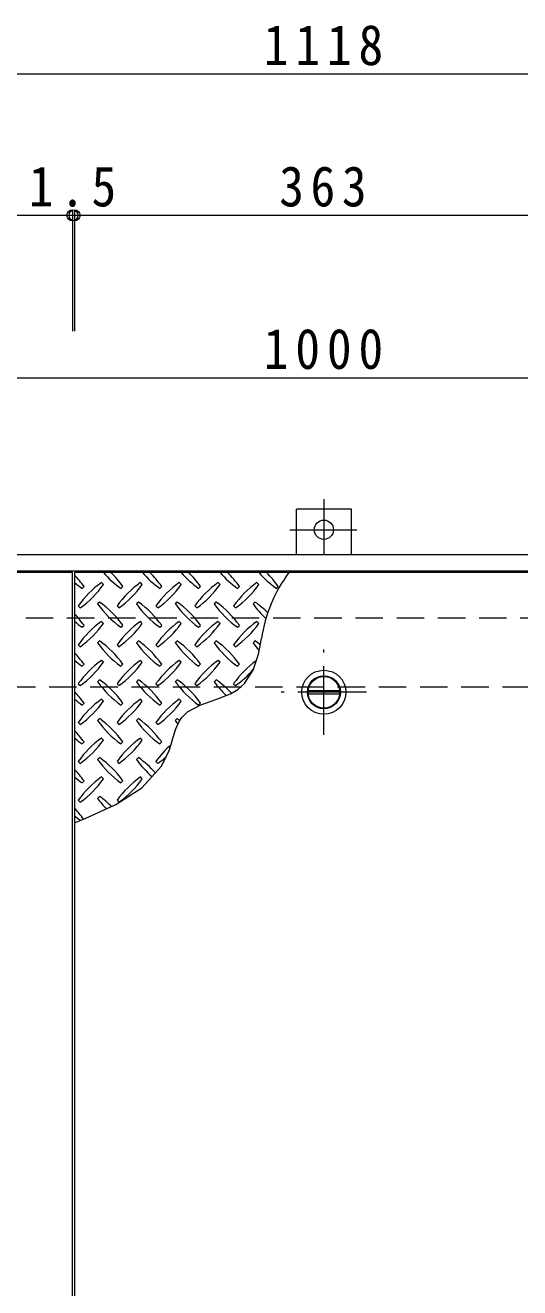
# Model space of a CAD drawing. Units: millimetres at full size, sheet at 1:10. Extents: x -2336 to 2730, y -1962 to 1921.
# Drawn here: x -1053 to -693, y 1002 to 1921 of the extents above; entities that cross this region are included whole.
import ezdxf

# ---------------------------------------------------------------- set-up
doc = ezdxf.new("R2010")
doc.units = ezdxf.units.MM
doc.header["$LTSCALE"] = 10
doc.header["$PDMODE"] = 32
doc.header["$PDSIZE"] = 8
doc.linetypes.add('CHAIN1', pattern=[8, 5, -1, 1, -1])
doc.linetypes.add('DASHED2', pattern=[3, 2, -1])
for name, color, linetype, lineweight in [('0-1_躯体', 3, 'Continuous', 9), ('0-2_仕上', 3, 'Continuous', 9), ('0-3_建具', 4, 'Continuous', 9), ('0-9', 134, 'Continuous', 5), ('0-C', 2, 'Continuous', 9), ('0-E', 3, 'CHAIN1', 9), ('0-F', 7, 'Continuous', 9)]:
    doc.layers.add(name, color=color, linetype=linetype, lineweight=lineweight)
doc.styles.add('ＭＳ ゴシック', font='')
doc.styles.get('ＭＳ ゴシック').set_extended_font_data('MS Gothic')

msp = doc.modelspace()

# ---------------------------------------------------------------- linework, layer by layer
at = {"layer": '0-1_躯体'}
for p, q in [((-816.05, 1568.58), (-856.05, 1568.58)), ((-856.05, 1535.38), (-856.05, 1568.58)), ((-816.05, 1535.38), (-816.05, 1568.58))]:
    msp.add_line(p, q, dxfattribs=at)
at = {"layer": '0-1_躯体', "color": 2, "linetype": 'DASHED2'}
for p, q in [((-1383.05, 1489.38), (-289.05, 1489.38)), ((-1336.05, 1439.38), (-336.05, 1439.38))]:
    msp.add_line(p, q, dxfattribs=at)
at = {"layer": '0-1_躯体', "color": 2, "linetype": 'CHAIN1'}
for p, q in [((-836.05, 1404.38), (-836.05, 1466.38)), ((-805.05, 1435.38), (-867.05, 1435.38))]:
    msp.add_line(p, q, dxfattribs=at)
at = {"layer": '0-2_仕上'}
for p, q in [((-1019.05, 1522.38), (-1382.05, 1522.38)), ((-1019.05, 356.38), (-1019.05, 1522.38)), ((-654.55, 1522.38), (-1017.55, 1522.38)), ((-1017.55, 1522.38), (-1017.55, 356.38))]:
    msp.add_line(p, q, dxfattribs=at)
at = {"layer": '0-3_建具'}
for p, q in [((-277.05, 1535.38), (-1395.05, 1535.38)), ((-289.05, 1523.38), (-1383.05, 1523.38))]:
    msp.add_line(p, q, dxfattribs=at)
at = {"layer": '0-9'}
for p, q in [((-1012.05, 1510.91), (-1010.63, 1512.32)), ((-996.49, 1513.74), (-997.91, 1515.15)), ((-983.76, 1510.91), (-982.35, 1512.32)), ((-968.21, 1513.74), (-969.62, 1515.15)), ((-955.48, 1510.91), (-954.06, 1512.32)), ((-939.92, 1513.74), (-941.34, 1515.15)), ((-927.19, 1510.91), (-925.78, 1512.32)), ((-911.64, 1513.74), (-913.05, 1515.15)), ((-898.91, 1510.91), (-897.5, 1512.32)), ((-883.35, 1513.74), (-884.77, 1515.15)), ((-870.63, 1510.91), (-869.21, 1512.32)), ((-1014.88, 1498.18), (-1013.46, 1496.77)), ((-999.32, 1501.01), (-1000.73, 1499.6)), ((-986.59, 1498.18), (-985.18, 1496.77)), ((-971.04, 1501.01), (-972.45, 1499.6)), ((-958.31, 1498.18), (-956.89, 1496.77)), ((-942.75, 1501.01), (-944.17, 1499.6)), ((-930.02, 1498.18), (-928.61, 1496.77)), ((-914.47, 1501.01), (-915.88, 1499.6)), ((-901.74, 1498.18), (-900.32, 1496.77)), ((-886.18, 1501.01), (-887.6, 1499.6)), ((-1012.05, 1482.62), (-1010.63, 1484.04)), ((-996.49, 1485.45), (-997.91, 1486.87)), ((-983.76, 1482.62), (-982.35, 1484.04)), ((-968.21, 1485.45), (-969.62, 1486.87)), ((-955.48, 1482.62), (-954.06, 1484.04)), ((-939.92, 1485.45), (-941.34, 1486.87)), ((-927.19, 1482.62), (-925.78, 1484.04)), ((-911.64, 1485.45), (-913.05, 1486.87)), ((-898.91, 1482.62), (-897.5, 1484.04)), ((-883.35, 1485.45), (-884.77, 1486.87)), ((-1014.88, 1469.9), (-1013.46, 1468.48)), ((-999.32, 1472.73), (-1000.73, 1471.31)), ((-986.59, 1469.9), (-985.18, 1468.48)), ((-971.04, 1472.73), (-972.45, 1471.31)), ((-958.31, 1469.9), (-956.89, 1468.48)), ((-942.75, 1472.73), (-944.17, 1471.31)), ((-930.02, 1469.9), (-928.61, 1468.48)), ((-914.47, 1472.73), (-915.88, 1471.31)), ((-901.74, 1469.9), (-900.32, 1468.48)), ((-886.18, 1472.73), (-887.6, 1471.31)), ((-1012.05, 1454.34), (-1010.63, 1455.75)), ((-996.49, 1457.17), (-997.91, 1458.58)), ((-983.76, 1454.34), (-982.35, 1455.75)), ((-968.21, 1457.17), (-969.62, 1458.58)), ((-955.48, 1454.34), (-954.06, 1455.75)), ((-939.92, 1457.17), (-941.34, 1458.58)), ((-927.19, 1454.34), (-925.78, 1455.75)), ((-911.64, 1457.17), (-913.05, 1458.58)), ((-898.91, 1454.34), (-897.5, 1455.75)), ((-999.32, 1444.44), (-1000.73, 1443.03)), ((-971.04, 1444.44), (-972.45, 1443.03)), ((-942.75, 1444.44), (-944.17, 1443.03)), ((-914.47, 1444.44), (-915.88, 1443.03)), ((-1014.88, 1441.61), (-1013.46, 1440.2)), ((-986.59, 1441.61), (-985.18, 1440.2)), ((-958.31, 1441.61), (-956.89, 1440.2)), ((-930.02, 1441.61), (-928.61, 1440.2)), ((-901.74, 1441.61), (-900.32, 1440.2)), ((-1012.05, 1426.06), (-1010.63, 1427.47)), ((-996.49, 1428.88), (-997.91, 1430.3)), ((-983.76, 1426.06), (-982.35, 1427.47)), ((-968.21, 1428.88), (-969.62, 1430.3)), ((-955.48, 1426.06), (-954.06, 1427.47)), ((-939.92, 1428.88), (-941.34, 1430.3)), ((-927.19, 1426.06), (-925.78, 1427.47)), ((-999.32, 1416.16), (-1000.73, 1414.74)), ((-971.04, 1416.16), (-972.45, 1414.74)), ((-942.75, 1416.16), (-944.17, 1414.74)), ((-1014.88, 1413.33), (-1013.46, 1411.91)), ((-986.59, 1413.33), (-985.18, 1411.91)), ((-958.31, 1413.33), (-956.89, 1411.91)), ((-1012.05, 1397.77), (-1010.63, 1399.19)), ((-996.49, 1400.6), (-997.91, 1402.01)), ((-983.76, 1397.77), (-982.35, 1399.19)), ((-968.21, 1400.6), (-969.62, 1402.01)), ((-955.48, 1397.77), (-954.06, 1399.19)), ((-999.32, 1387.87), (-1000.73, 1386.46)), ((-971.04, 1387.87), (-972.45, 1386.46)), ((-1014.88, 1385.04), (-1013.46, 1383.63)), ((-986.59, 1385.04), (-985.18, 1383.63)), ((-958.31, 1385.04), (-956.89, 1383.63)), ((-1012.05, 1369.49), (-1010.63, 1370.9)), ((-996.49, 1372.32), (-997.91, 1373.73)), ((-983.76, 1369.49), (-982.35, 1370.9)), ((-968.21, 1372.32), (-969.62, 1373.73)), ((-999.32, 1359.59), (-1000.73, 1358.17)), ((-1014.88, 1356.76), (-1013.46, 1355.35)), ((-986.59, 1356.76), (-985.18, 1355.35))]:
    msp.add_line(p, q, dxfattribs=at)
msp.add_lwpolyline([(-1017.55, 1340.46), (-1009.27, 1343.8), (-987.52, 1353.75), (-968.56, 1365.92), (-954.15, 1381.69), (-948.58, 1393.05), (-947.44, 1396.53), (-945.67, 1402.67), (-943.78, 1408.67), (-941.33, 1414.14), (-939.49, 1416.92), (-935.2, 1421.03), (-925.61, 1426.14), (-914.64, 1430.03), (-903.96, 1434.22), (-898.56, 1437.38), (-893.72, 1441.76), (-887.63, 1451.38), (-883.69, 1462.97), (-881.34, 1474.4)], dxfattribs=at)
for centre, radius, start, end in [((-1069.68, 1470.25), 72.5, 35.47272, 44.0249), ((-941.69, 1569.95), 72.5, 221.00789, 234.5273), ((-1041.39, 1470.25), 72.5, 35.47272, 45.97511), ((-913.41, 1569.95), 72.5, 221.00789, 234.5273), ((-1013.11, 1470.25), 72.5, 35.47272, 45.97511), ((-885.12, 1569.95), 72.5, 221.00789, 234.5273), ((-984.82, 1470.25), 72.5, 35.47272, 45.97511), ((-856.84, 1569.95), 72.5, 221.00789, 234.5273), ((-956.54, 1470.25), 72.5, 35.47272, 45.97511), ((-828.55, 1569.95), 72.5, 221.00789, 234.5273), ((-780.14, 1460.63), 102.13, 142.79805, 172.25462), ((-928.26, 1470.25), 72.5, 35.47272, 45.97511), ((-969.97, 1569.95), 72.5, 228.99213, 234.5273), ((-955.83, 1456.11), 72.5, 125.47272, 144.5273), ((-1055.53, 1555.81), 72.5, 305.47256, 324.5273), ((-927.55, 1456.11), 72.5, 125.47272, 144.5273), ((-1027.25, 1555.81), 72.5, 305.47256, 324.5273), ((-899.26, 1456.11), 72.5, 125.47272, 144.5273), ((-998.97, 1555.81), 72.5, 305.47256, 324.5273), ((-870.98, 1456.11), 72.5, 125.47272, 144.5273), ((-970.68, 1555.81), 72.5, 305.47256, 324.5273), ((-842.7, 1456.11), 72.5, 125.47272, 144.5273), ((-942.4, 1555.81), 72.5, 305.47256, 324.5273), ((-941.69, 1541.67), 72.5, 215.47258, 234.5273), ((-1041.39, 1441.97), 72.5, 35.47272, 54.5273), ((-913.41, 1541.67), 72.5, 215.47258, 234.5273), ((-1013.11, 1441.97), 72.5, 35.47272, 54.5273), ((-885.12, 1541.67), 72.5, 215.47258, 234.5273), ((-984.82, 1441.97), 72.5, 35.47272, 54.5273), ((-856.84, 1541.67), 72.5, 215.47258, 234.5273), ((-956.54, 1441.97), 72.5, 35.47272, 54.5273), ((-828.55, 1541.67), 72.5, 215.47258, 226.69856), ((-928.26, 1441.97), 72.5, 44.94598, 54.5273), ((-1069.68, 1441.97), 72.5, 35.47272, 44.0249), ((-969.97, 1541.67), 72.5, 228.99213, 234.5273), ((-955.83, 1427.82), 72.5, 125.47272, 144.5273), ((-1055.53, 1527.53), 72.5, 305.47256, 324.5273), ((-927.55, 1427.82), 72.5, 125.47272, 144.5273), ((-1027.25, 1527.53), 72.5, 305.47256, 324.5273), ((-899.26, 1427.82), 72.5, 125.47272, 144.5273), ((-998.97, 1527.53), 72.5, 305.47256, 324.5273), ((-870.98, 1427.82), 72.5, 125.47272, 144.5273), ((-970.68, 1527.53), 72.5, 305.47256, 324.5273), ((-842.7, 1427.82), 72.5, 125.47272, 144.5273), ((-942.4, 1527.53), 72.5, 305.47256, 324.5273), ((-941.69, 1513.38), 72.5, 215.47258, 234.5273), ((-1041.39, 1413.68), 72.5, 35.47272, 54.5273), ((-913.41, 1513.38), 72.5, 215.47258, 234.5273), ((-1013.11, 1413.68), 72.5, 35.47272, 54.5273), ((-885.12, 1513.38), 72.5, 215.47258, 234.5273), ((-984.82, 1413.68), 72.5, 35.47272, 54.5273), ((-856.84, 1513.38), 72.5, 215.47258, 234.5273), ((-956.54, 1413.68), 72.5, 35.47272, 54.5273), ((-828.55, 1513.38), 72.5, 215.47258, 221.1628), ((-928.26, 1413.68), 72.5, 50.65677, 54.5273), ((-1069.68, 1413.68), 72.5, 35.47272, 44.0249), ((-969.97, 1513.38), 72.5, 228.99213, 234.5273), ((-955.83, 1399.54), 72.5, 125.47272, 144.5273), ((-1055.53, 1499.24), 72.5, 305.47256, 324.5273), ((-927.55, 1399.54), 72.5, 125.47272, 144.5273), ((-1027.25, 1499.24), 72.5, 305.47256, 324.52728), ((-899.26, 1399.54), 72.5, 125.47272, 144.5273), ((-998.97, 1499.24), 72.5, 305.47256, 324.52728), ((-870.98, 1399.54), 72.5, 125.47272, 144.5273), ((-970.68, 1499.24), 72.5, 305.47256, 324.52728), ((-842.7, 1399.54), 72.5, 126.00705, 144.5273), ((-942.4, 1499.24), 72.5, 305.47256, 319.2924), ((-941.69, 1485.1), 72.5, 215.47258, 234.5273), ((-1041.39, 1385.4), 72.5, 35.47272, 54.5273), ((-913.41, 1485.1), 72.5, 215.47258, 234.5273), ((-1013.11, 1385.4), 72.5, 35.47272, 54.5273), ((-885.12, 1485.1), 72.5, 215.47258, 234.5273), ((-984.82, 1385.4), 72.5, 35.47272, 54.5273), ((-856.84, 1485.1), 72.5, 215.47258, 225.99713), ((-956.54, 1385.4), 72.5, 42.74814, 54.5273), ((-1069.68, 1385.4), 72.5, 35.47272, 44.0249), ((-969.97, 1485.1), 72.5, 228.99213, 234.5273), ((-955.83, 1371.26), 72.5, 125.47272, 144.5273), ((-1055.53, 1470.96), 72.5, 305.47256, 324.5273), ((-927.55, 1371.26), 72.5, 125.47272, 144.5273), ((-1027.25, 1470.96), 72.5, 305.47256, 324.5273), ((-899.26, 1371.26), 72.5, 125.47272, 144.5273), ((-998.97, 1470.96), 72.5, 305.47256, 324.5273), ((-941.69, 1456.82), 72.5, 215.47258, 234.5273), ((-1041.39, 1357.11), 72.5, 35.47272, 54.5273), ((-913.41, 1456.82), 72.5, 215.47258, 234.5273), ((-1013.11, 1357.11), 72.5, 35.47272, 54.5273), ((-885.12, 1456.82), 72.5, 215.47258, 218.03572), ((-984.82, 1357.11), 72.5, 52.70831, 54.5273), ((-1069.68, 1357.11), 72.5, 35.47272, 44.0249), ((-969.97, 1456.82), 72.5, 228.99213, 234.5273), ((-955.83, 1342.97), 72.5, 125.47272, 144.5273), ((-1055.53, 1442.67), 72.5, 305.47256, 324.5273), ((-927.55, 1342.97), 72.5, 125.47272, 144.5273), ((-1027.25, 1442.67), 72.5, 305.47256, 324.5273), ((-899.26, 1342.97), 72.5, 131.38763, 144.5273), ((-1041.39, 1328.83), 72.5, 35.47272, 54.5273), ((-1013.11, 1328.83), 72.5, 41.35275, 54.5273), ((-998.97, 1442.67), 72.5, 305.47256, 311.59831), ((-1069.68, 1328.83), 72.5, 35.47272, 44.0249), ((-941.69, 1428.53), 72.5, 215.47258, 234.5273), ((-913.41, 1428.53), 72.5, 215.47258, 228.77962), ((-969.97, 1428.53), 72.5, 228.99213, 234.5273), ((-955.83, 1314.69), 72.5, 125.47272, 144.5273), ((-1055.53, 1414.39), 72.5, 305.47256, 324.5273), ((-927.55, 1314.69), 72.5, 125.47272, 144.5273), ((-1027.25, 1414.39), 72.5, 305.47256, 324.5273), ((-1041.39, 1300.54), 72.5, 45.57452, 54.5273), ((-1069.68, 1300.54), 72.5, 35.94795, 44.0249), ((-941.69, 1400.25), 72.5, 215.47258, 223.25978), ((-969.97, 1400.25), 72.5, 228.99213, 233.25279)]:
    msp.add_arc(centre, radius, start, end, dxfattribs=at)
at = {"layer": '0-C', "color": 4}
for p, q in [((-847.48, 1436.63), (-824.61, 1436.63)), ((-847.48, 1434.13), (-824.61, 1434.13))]:
    msp.add_line(p, q, dxfattribs=at)
at = {"layer": '0-C'}
for radius in [16, 12, 11.75]:
    msp.add_circle((-836.05, 1435.38), radius, dxfattribs=at)
at = {"layer": '0-C', "color": 4}
msp.add_circle((-836.05, 1435.38), 11.5, dxfattribs=at)
at = {"layer": '0-E'}
for p, q in [((-836.05, 1575.74), (-836.05, 1535.38)), ((-860.89, 1553.58), (-812, 1553.58))]:
    msp.add_line(p, q, dxfattribs=at)
at = {"layer": '0-E', "linetype": 'Continuous'}
msp.add_circle((-836.05, 1553.58), 7, dxfattribs=at)
at = {"layer": '0-F'}
for p, q in [((-1395.05, 1885.09), (-277.05, 1885.09)), ((-1382.05, 1782.3), (-1019.05, 1782.3)), ((-1019.05, 1785.3), (-1019.05, 1697.95)), ((-1019.05, 1782.3), (-1017.55, 1782.3)), ((-1017.55, 1785.3), (-1017.55, 1697.95)), ((-1017.55, 1782.3), (-654.55, 1782.3)), ((-1336.05, 1664.1), (-336.05, 1664.1))]:
    msp.add_line(p, q, dxfattribs=at)
for p in [(-1019.05, 1782.3), (-1017.55, 1782.3)]:
    msp.add_point(p, dxfattribs=at)

# ---------------------------------------------------------------- texts
at = {"layer": '0-F', "color": 2, "char_height": 29.33, "attachment_point": 7, "style": 'ＭＳ ゴシック'}
for s, insert in [('\\T1.28;\\W0.9;1118', (-879.8, 1891.09)), ('\\T1.27;\\W0.9;1.5', (-1050.8, 1788.3)), ('\\T1.27;\\W0.9;363', (-868.55, 1788.3)), ('\\T1.28;\\W0.9;1000', (-879.8, 1670.1))]:
    msp.add_mtext(s, dxfattribs=dict(at, insert=insert))

doc.saveas('drawing.dxf')
